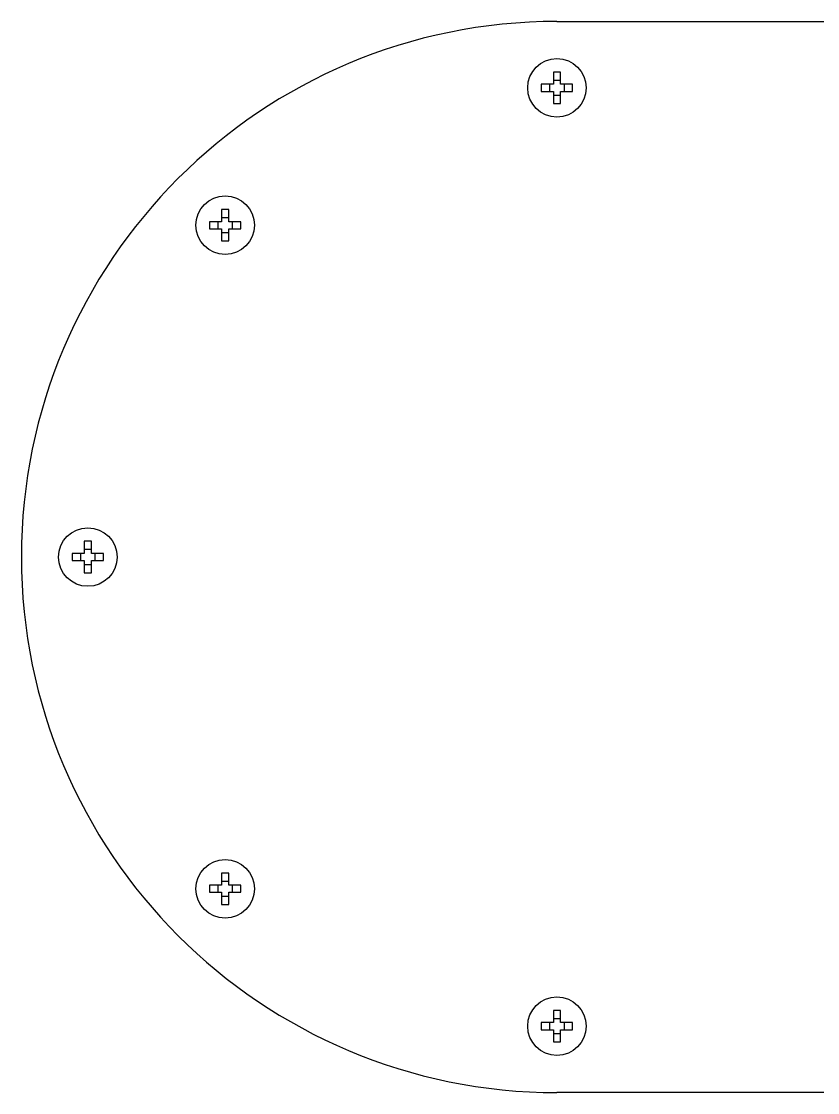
# Model space of a CAD drawing. Header units: millimetres. Extents: x -60 to 7633, y -2614 to 2146.
# Drawn here: x 3404.8 to 3516.3, y -2421.5 to -2271.5 of the extents above; entities that cross this region are included whole.
import ezdxf

# ---------------------------------------------------------------- set-up
doc = ezdxf.new("R2010")
doc.units = ezdxf.units.MM
doc.layers.get('0').update_dxf_attribs({"color": 250})

msp = doc.modelspace()

# ---------------------------------------------------------------- linework, layer by layer
at = {"linetype": 'Continuous'}
for p, q in [((3479.77, -2271.47), (3629.77, -2271.47)), ((3479.27, -2278.57), (3479.27, -2280.27)), ((3480.27, -2278.57), (3479.27, -2278.57)), ((3480.27, -2279.73), (3479.27, -2279.73)), ((3480.27, -2280.27), (3480.27, -2278.57)), ((3477.57, -2280.27), (3477.57, -2281.27)), ((3479.27, -2280.27), (3477.57, -2280.27)), ((3477.57, -2281.27), (3479.27, -2281.27)), ((3478.74, -2280.27), (3478.74, -2281.27)), ((3479.27, -2281.27), (3479.27, -2282.97)), ((3481.97, -2280.27), (3480.27, -2280.27)), ((3480.27, -2281.27), (3481.97, -2281.27)), ((3480.27, -2282.97), (3480.27, -2281.27)), ((3480.81, -2281.27), (3480.81, -2280.27)), ((3481.97, -2281.27), (3481.97, -2280.27)), ((3479.27, -2281.8), (3480.27, -2281.8)), ((3479.27, -2282.97), (3480.27, -2282.97)), ((3432.81, -2297.81), (3432.81, -2299.51)), ((3433.81, -2297.81), (3432.81, -2297.81)), ((3433.81, -2299.51), (3433.81, -2297.81)), ((3433.81, -2298.97), (3432.81, -2298.97)), ((3431.11, -2299.51), (3431.11, -2300.51)), ((3432.81, -2299.51), (3431.11, -2299.51)), ((3431.11, -2300.51), (3432.81, -2300.51)), ((3432.28, -2299.51), (3432.28, -2300.51)), ((3432.81, -2300.51), (3432.81, -2302.21)), ((3435.51, -2299.51), (3433.81, -2299.51)), ((3433.81, -2300.51), (3435.51, -2300.51)), ((3433.81, -2302.21), (3433.81, -2300.51)), ((3434.35, -2300.51), (3434.35, -2299.51)), ((3435.51, -2300.51), (3435.51, -2299.51)), ((3432.81, -2301.04), (3433.81, -2301.04)), ((3432.81, -2302.21), (3433.81, -2302.21)), ((3413.57, -2344.27), (3413.57, -2345.97)), ((3414.57, -2344.27), (3413.57, -2344.27)), ((3414.57, -2345.97), (3414.57, -2344.27)), ((3411.87, -2345.97), (3411.87, -2346.97)), ((3413.57, -2345.97), (3411.87, -2345.97)), ((3413.04, -2345.97), (3413.04, -2346.97)), ((3414.57, -2345.43), (3413.57, -2345.43)), ((3416.27, -2345.97), (3414.57, -2345.97)), ((3415.11, -2346.97), (3415.11, -2345.97)), ((3416.27, -2346.97), (3416.27, -2345.97)), ((3411.87, -2346.97), (3413.57, -2346.97)), ((3413.57, -2346.97), (3413.57, -2348.67)), ((3414.57, -2346.97), (3416.27, -2346.97)), ((3414.57, -2348.67), (3414.57, -2346.97)), ((3413.57, -2347.5), (3414.57, -2347.5)), ((3413.57, -2348.67), (3414.57, -2348.67)), ((3432.81, -2390.72), (3432.81, -2392.42)), ((3433.81, -2390.72), (3432.81, -2390.72)), ((3433.81, -2392.42), (3433.81, -2390.72)), ((3431.11, -2392.42), (3431.11, -2393.42)), ((3432.81, -2392.42), (3431.11, -2392.42)), ((3432.28, -2392.42), (3432.28, -2393.42)), ((3433.81, -2391.89), (3432.81, -2391.89)), ((3435.51, -2392.42), (3433.81, -2392.42)), ((3434.35, -2393.42), (3434.35, -2392.42)), ((3435.51, -2393.42), (3435.51, -2392.42)), ((3431.11, -2393.42), (3432.81, -2393.42)), ((3432.81, -2393.42), (3432.81, -2395.12)), ((3432.81, -2393.96), (3433.81, -2393.96)), ((3433.81, -2393.42), (3435.51, -2393.42)), ((3433.81, -2395.12), (3433.81, -2393.42)), ((3432.81, -2395.12), (3433.81, -2395.12)), ((3479.27, -2409.97), (3479.27, -2411.67)), ((3480.27, -2409.97), (3479.27, -2409.97)), ((3480.27, -2411.67), (3480.27, -2409.97)), ((3477.57, -2411.67), (3477.57, -2412.67)), ((3479.27, -2411.67), (3477.57, -2411.67)), ((3478.74, -2411.67), (3478.74, -2412.67)), ((3480.27, -2411.13), (3479.27, -2411.13)), ((3481.97, -2411.67), (3480.27, -2411.67)), ((3480.81, -2412.67), (3480.81, -2411.67)), ((3481.97, -2412.67), (3481.97, -2411.67)), ((3477.57, -2412.67), (3479.27, -2412.67)), ((3479.27, -2412.67), (3479.27, -2414.37)), ((3479.27, -2413.2), (3480.27, -2413.2)), ((3480.27, -2412.67), (3481.97, -2412.67)), ((3480.27, -2414.37), (3480.27, -2412.67)), ((3479.27, -2414.37), (3480.27, -2414.37)), ((3629.77, -2421.47), (3479.77, -2421.47))]:
    msp.add_line(p, q, dxfattribs=at)
for centre in [(3479.77, -2280.77), (3433.31, -2300.01), (3414.07, -2346.47), (3433.31, -2392.92), (3479.77, -2412.17)]:
    msp.add_circle(centre, 4.1, dxfattribs=at)
msp.add_arc((3479.77, -2346.47), 75, 90, 270, dxfattribs=at)

doc.saveas('drawing.dxf')
